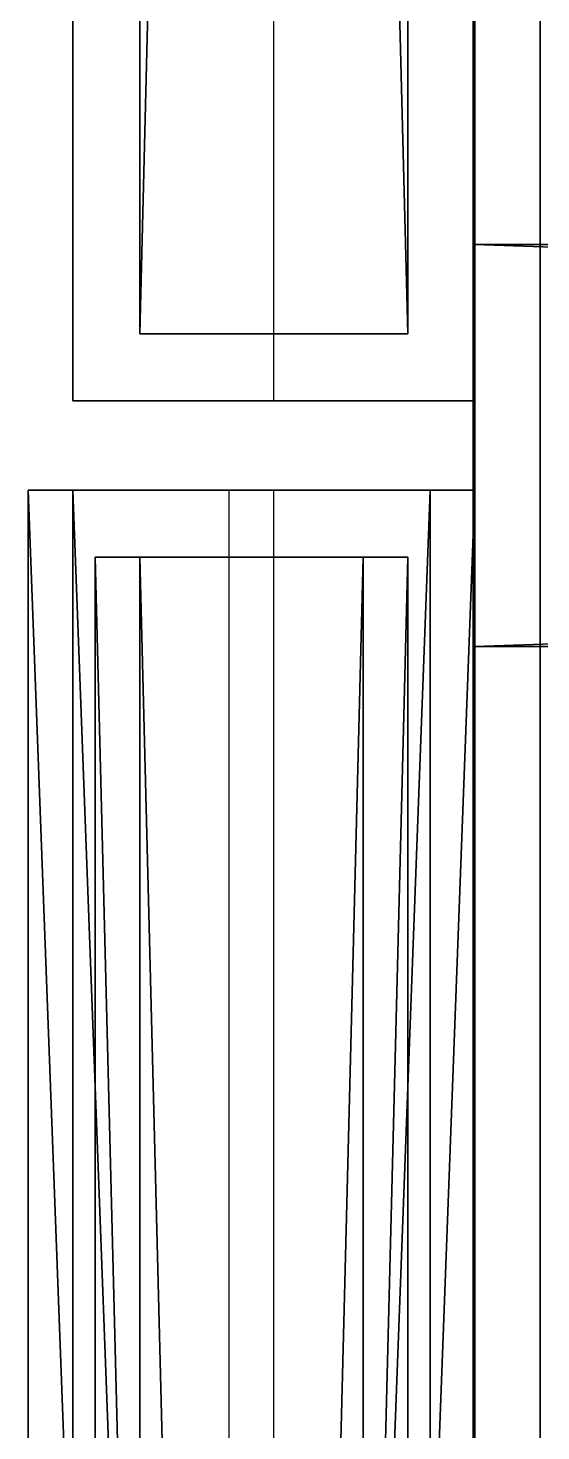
# Model space of a CAD drawing. Extents: x -93 to 34039, y -1114 to 8560.
# Drawn here: x -20 to 3, y 1411 to 1473.8 of the extents above; entities that cross this region are included whole.
import ezdxf

# ---------------------------------------------------------------- set-up
doc = ezdxf.new("R2010")
doc.units = 0
doc.layers.get('0').update_dxf_attribs({"color": 13, "linetype": 'CONTINUOUS'})
for name, color, linetype in [('_____18_______2____', 134, 'CONTINUOUS'), ('_____18_______2_____', 36, 'CONTINUOUS'), ('_____18________2____', 34, 'CONTINUOUS'), ('_____18________2_____', 22, 'CONTINUOUS'), ('_SYSTEM__CT_MODE', 252, 'CONTINUOUS'), ('_SYSTEM__RG_COLOR', 36, 'CONTINUOUS'), ('_SYSTEM__SKALER', 134, 'CONTINUOUS'), ('TEMP', 36, 'CONTINUOUS')]:
    doc.layers.add(name, color=color, linetype=linetype)

# ---------------------------------------------------------------- blocks, each defined once
blk = doc.blocks.new('MARKER_TEKSTUR')
for p, q in [((0, 0), (0, 500)), ((0, 500, 700), (0, 0, 700)), ((16, 0), (16, 500)), ((16, 500, 700), (16, 0, 700)), ((16, 0), (0, 0)), ((16, 0, 700), (0, 0, 700)), ((0, 0, 700), (0, 0)), ((16, 0, 700), (16, 0))]:
    blk.add_line(p, q)
blk = doc.blocks.new('RAM_PANEL_2')
at = {"layer": '_SYSTEM__CT_MODE', "yscale": 2.000000000000143, "zscale": 2.99999999999989}
blk.add_blockref('MARKER_TEKSTUR', (0, 0), dxfattribs=at)
blk = doc.blocks.new('PANEL_V_2')
blk.add_blockref('RAM_PANEL_2', (0, 0))
blk = doc.blocks.new('RAM_PANEL_3')
at = {"layer": '_SYSTEM__CT_MODE', "yscale": 2.000000000000143, "zscale": 1.199999999999956}
blk.add_blockref('MARKER_TEKSTUR', (0, 0), dxfattribs=at)
blk = doc.blocks.new('PANEL_V_3')
blk.add_blockref('RAM_PANEL_3', (0, 0))
blk = doc.blocks.new('TELO_49')
for p, q in [((0, 0), (934, 0)), ((0, 0, 18), (934, 0, 18))]:
    blk.add_line(p, q)
mesh = blk.add_polyface()
corners = [(934, 550), (0, 0), (0, 550), (934, 0)]
mesh.append_faces([[corners[k] for k in face] for face in [(0, 1, 2), (1, 0, 3)]], dxfattribs={"vtx0": -1})
mesh = blk.add_polyface()
corners = [(934, 0, 18), (0, 550, 18), (0, 0, 18), (934, 550, 18)]
mesh.append_faces([[corners[k] for k in face] for face in [(0, 1, 2), (1, 0, 3)]], dxfattribs={"vtx0": -1})
blk = doc.blocks.new('KR_L')
at = {"color": 250}
for p, q in [((0, 500), (0, 0)), ((0, 0, 16), (0, 500, 16))]:
    blk.add_line(p, q, dxfattribs=at)
mesh = blk.add_polyface()
corners = [(0, 500, 16), (0, 0), (0, 0, 16), (0, 500)]
mesh.append_faces([[corners[k] for k in face] for face in [(0, 1, 2), (1, 0, 3)]], dxfattribs={"vtx0": -1})
blk = doc.blocks.new('KR_13')
at = {"yscale": 1.868, "zscale": 1.125}
blk.add_blockref('KR_L', (0, 0), dxfattribs=at)
blk = doc.blocks.new('LL')
at = {"color": 250}
for p, q in [((0, 300, 16), (0, 0, 16)), ((0, 300, 8), (0, 0, 8)), ((0, 300), (0, 0))]:
    blk.add_line(p, q, dxfattribs=at)
blk = doc.blocks.new('RAM_PANEL_49')
at = {"color": 250}
for p, q in [((0, 934), (0, 0)), ((0, 934, 18), (0, 0, 18))]:
    blk.add_line(p, q, dxfattribs=at)
at = {"rotation": 270}
blk.add_blockref('TELO_49', (0, 934), dxfattribs=at)
blk.add_blockref('KR_13', (0, 0))
at = {"layer": '_SYSTEM__CT_MODE', "yscale": 3.113333333333332, "zscale": 1.125}
blk.add_blockref('LL', (0, 0), dxfattribs=at)
blk = doc.blocks.new('PANEL_G_13')
blk.add_blockref('RAM_PANEL_49', (0, 0))
blk = doc.blocks.new('SKALER_3')
for p, q in [((0, 0), (0, 1)), ((0, 1), (0, 1, 1)), ((0, 1, 1), (0, 0, 1)), ((0, 0, 1), (0, 0))]:
    blk.add_line(p, q)
blk = doc.blocks.new('TELO_47')
for p, q in [((0, 406), (0, 406, -550)), ((0, 0), (0, 406)), ((0, 406, -550), (0, 0, -550)), ((18, 406, -550), (0, 406, -550)), ((0, 406), (18, 406)), ((18, 406), (18, 406, -550)), ((18, 0), (18, 406)), ((18, 406, -550), (18, 0, -550)), ((0, 0, -550), (0, 0)), ((18, 0, -550), (0, 0, -550)), ((18, 0, -550), (18, 0)), ((0, 0), (18, 0))]:
    blk.add_line(p, q)
at = {"layer": '_SYSTEM__SKALER', "extrusion": (0, 1, 2.7014e-14), "yscale": 1.099999999999921, "zscale": 0.5799999999999572, "rotation": 180}
blk.add_blockref('SKALER_3', (0, 0), dxfattribs=at)
mesh = blk.add_polyface()
corners = [(0, 406), (0, 0, -550), (0, 0), (0, 406, -550)]
mesh.append_faces([[corners[k] for k in face] for face in [(0, 1, 2), (1, 0, 3)]], dxfattribs={"vtx0": -1})
mesh = blk.add_polyface()
corners = [(18, 406, -550), (0, 0, -550), (0, 406, -550), (18, 0, -550)]
mesh.append_faces([[corners[k] for k in face] for face in [(0, 1, 2), (1, 0, 3)]], dxfattribs={"vtx0": -1})
mesh = blk.add_polyface()
corners = [(0, 406), (18, 406, -550), (0, 406, -550), (18, 406)]
mesh.append_faces([[corners[k] for k in face] for face in [(0, 1, 2), (1, 0, 3)]], dxfattribs={"vtx0": -1})
mesh = blk.add_polyface()
corners = [(18, 0), (0, 406), (0, 0), (18, 406)]
mesh.append_faces([[corners[k] for k in face] for face in [(0, 1, 2), (1, 0, 3)]], dxfattribs={"vtx0": -1})
mesh = blk.add_polyface()
corners = [(18, 0, -550), (18, 406), (18, 0), (18, 406, -550)]
mesh.append_faces([[corners[k] for k in face] for face in [(0, 1, 2), (1, 0, 3)]], dxfattribs={"vtx0": -1})
mesh = blk.add_polyface()
corners = [(18, 0), (0, 0, -550), (18, 0, -550), (0, 0)]
mesh.append_faces([[corners[k] for k in face] for face in [(0, 1, 2), (1, 0, 3)]], dxfattribs={"vtx0": -1})
blk = doc.blocks.new('F')
for p, q in [((0, 0, 700), (8, 0, 700)), ((0, 0), (0, 0, 700)), ((8, 0), (0, 0)), ((16, 0), (8, 0)), ((8, 0, 700), (8, 0)), ((8, 0, 700), (16, 0, 700)), ((16, 0, 700), (16, 0))]:
    blk.add_line(p, q)
blk = doc.blocks.new('RAM_PANEL_47')
for p, q in [((0, 0, 406), (18, 0, 406)), ((0, 0), (18, 0))]:
    blk.add_line(p, q)
at = {"extrusion": (0, -1, 6.12323e-17)}
blk.add_blockref('TELO_47', (0, 0), dxfattribs=at)
at = {"layer": '_SYSTEM__CT_MODE', "xscale": 1.124999999999999, "yscale": 1.100000000000078, "zscale": 0.5799999999999788}
blk.add_blockref('MARKER_TEKSTUR', (0, 0), dxfattribs=at)
at = {"layer": '_SYSTEM__CT_MODE', "xscale": 1.125, "zscale": 0.5799999999999139}
blk.add_blockref('F', (0, 0), dxfattribs=at)
blk = doc.blocks.new('PANEL_V_33')
blk.add_blockref('RAM_PANEL_47', (0, 0))
blk = doc.blocks.new('TELO_52')
for p, q in [((0, 0), (934, 0)), ((0, 0, 18), (934, 0, 18))]:
    blk.add_line(p, q)
mesh = blk.add_polyface()
corners = [(934, 550), (0, 0), (0, 550), (934, 0)]
mesh.append_faces([[corners[k] for k in face] for face in [(0, 1, 2), (1, 0, 3)]], dxfattribs={"vtx0": -1})
mesh = blk.add_polyface()
corners = [(934, 0, 18), (0, 550, 18), (0, 0, 18), (934, 550, 18)]
mesh.append_faces([[corners[k] for k in face] for face in [(0, 1, 2), (1, 0, 3)]], dxfattribs={"vtx0": -1})
blk = doc.blocks.new('KR_14')
at = {"yscale": 1.868, "zscale": 1.125}
blk.add_blockref('KR_L', (0, 0), dxfattribs=at)
blk = doc.blocks.new('RAM_PANEL_52')
at = {"color": 250}
for p, q in [((0, 934), (0, 0)), ((0, 934, 18), (0, 0, 18))]:
    blk.add_line(p, q, dxfattribs=at)
at = {"rotation": 270}
blk.add_blockref('TELO_52', (0, 934), dxfattribs=at)
blk.add_blockref('KR_14', (0, 0))
at = {"layer": '_SYSTEM__CT_MODE', "yscale": 3.113333333333332, "zscale": 1.125}
blk.add_blockref('LL', (0, 0), dxfattribs=at)
blk = doc.blocks.new('PANEL_G_14')
blk.add_blockref('RAM_PANEL_52', (0, 0))
blk = doc.blocks.new('V_MAR')
for p, q in [((294, 8), (0, 8)), ((0, 8), (0, -8)), ((294, -8), (294, 8)), ((294, -8), (0, -8))]:
    blk.add_line(p, q)
mesh = blk.add_polyface()
corners = [(294, -8), (0, 8), (0, -8), (294, 8)]
mesh.append_faces([[corners[k] for k in face] for face in [(0, 1, 2), (1, 0, 3)]], dxfattribs={"vtx0": -1})
blk = doc.blocks.new('L_MAR')
for p, q in [((0, 8), (0, -8)), ((0, 8, 594), (0, -8, 594)), ((0, 8, 594), (0, 8)), ((0, -8, 594), (0, -8))]:
    blk.add_line(p, q)
mesh = blk.add_polyface()
corners = [(0, 8, 594), (0, -8), (0, -8, 594), (0, 8)]
mesh.append_faces([[corners[k] for k in face] for face in [(0, 1, 2), (1, 0, 3)]], dxfattribs={"vtx0": -1})
blk = doc.blocks.new('N_MAR')
for p, q in [((0, 8), (294, 8)), ((0, -8), (0, 8)), ((294, 8), (294, -8)), ((0, -8), (294, -8))]:
    blk.add_line(p, q)
mesh = blk.add_polyface()
corners = [(294, 8), (0, -8), (0, 8), (294, -8)]
mesh.append_faces([[corners[k] for k in face] for face in [(0, 1, 2), (1, 0, 3)]], dxfattribs={"vtx0": -1})
blk = doc.blocks.new('_1')
at = {"color": 250}
for p, q in [((5, 0, 5), (7.003, 0, 5)), ((5, 0, -5), (5, 0, 5)), ((7.003, 0, -5), (5, 0, -5)), ((7.003, 0, 1.154), (20.152, 0, 1.154)), ((7.003, 0, 5), (7.003, 0, 1.154)), ((24.684, 0, -1.228), (7.003, 0, -1.228)), ((7.003, 0, -1.228), (7.003, 0, -5)), ((20.152, 0, 1.154), (20.152, 0, 5)), ((20.152, 0, 5), (21.943, 0, 5)), ((23.915, 0, 0.814), (24.684, 0, 0.695)), ((24.684, 0, 0.695), (24.684, 0, -1.228))]:
    blk.add_line(p, q, dxfattribs=at)
blk.add_polyline3d([(21.943, 0, 5), (22.082, 0, 3.325), (22.484, 0, 1.973), (23.32, 0, 1.073), (23.915, 0, 0.814)], dxfattribs=at)
blk = doc.blocks.new('N')
for p, q in [((0, 8), (0, 16)), ((300, 16), (0, 16)), ((300, 16), (300, 8)), ((0, 0), (0, 8)), ((300, 8), (0, 8)), ((300, 8), (300, 0)), ((300, 0), (0, 0))]:
    blk.add_line(p, q)
blk = doc.blocks.new('V')
for p, q in [((0, 8), (0, 16)), ((300, 16), (0, 16)), ((300, 16), (300, 8)), ((300, 8), (0, 8)), ((0, 0), (0, 8)), ((300, 8), (300, 0)), ((300, 0), (0, 0))]:
    blk.add_line(p, q)
blk = doc.blocks.new('L')
for p, q in [((0, 16), (0, 8)), ((0, 8, 600), (0, 16, 600)), ((0, 16), (0, 16, 600)), ((0, 0, 600), (0, 8, 600)), ((0, 8), (0, 8, 600)), ((0, 8), (0, 0)), ((0, 0), (0, 0, 600))]:
    blk.add_line(p, q)
blk = doc.blocks.new('MARKER_TEKSTUR_F')
for p, q in [((300, 16, 600), (0, 16, 600)), ((0, 16, 600), (0, 16)), ((0, 16), (300, 16)), ((300, 16), (300, 16, 600)), ((0, 0), (300, 0)), ((0, 0, 600), (0, 0)), ((300, 0, 600), (0, 0, 600)), ((300, 0), (300, 0, 600))]:
    blk.add_line(p, q)
blk = doc.blocks.new('SKALER_4')
for p, q in [((0, 0), (1, 0)), ((0, 0, 1), (0, 0)), ((1, 0, 1), (0, 0, 1)), ((1, 0), (1, 0, 1))]:
    blk.add_line(p, q)
blk = doc.blocks.new('TELO_F_20')
for p, q in [((0, 18), (1988, 18)), ((1988, 18, 481), (0, 18, 481)), ((0, 18, 481), (0, 18)), ((0, 18, 481), (0, 0, 481)), ((0, 0), (0, 18)), ((1988, 18), (1988, 18, 481)), ((1988, 18, 481), (1988, 0, 481)), ((1988, 18), (1988, 0)), ((1988, 0, 481), (0, 0, 481)), ((0, 0), (1988, 0)), ((0, 0, 481), (0, 0)), ((1988, 0), (1988, 0, 481))]:
    blk.add_line(p, q)
at = {"layer": '_SYSTEM__SKALER', "xscale": 6.626666666666662, "zscale": 0.801666666666666}
blk.add_blockref('SKALER_4', (0, 0), dxfattribs=at)
mesh = blk.add_polyface()
corners = [(0, 18, 481), (1988, 18), (0, 18), (1988, 18, 481)]
mesh.append_faces([[corners[k] for k in face] for face in [(0, 1, 2), (1, 0, 3)]], dxfattribs={"vtx0": -1})
mesh = blk.add_polyface()
corners = [(1988, 0, 481), (0, 18, 481), (0, 0, 481), (1988, 18, 481)]
mesh.append_faces([[corners[k] for k in face] for face in [(0, 1, 2), (1, 0, 3)]], dxfattribs={"vtx0": -1})
mesh = blk.add_polyface()
corners = [(0, 18, 481), (0, 0), (0, 0, 481), (0, 18)]
mesh.append_faces([[corners[k] for k in face] for face in [(0, 1, 2), (1, 0, 3)]], dxfattribs={"vtx0": -1})
mesh = blk.add_polyface()
corners = [(1988, 18), (0, 0), (0, 18), (1988, 0)]
mesh.append_faces([[corners[k] for k in face] for face in [(0, 1, 2), (1, 0, 3)]], dxfattribs={"vtx0": -1})
mesh = blk.add_polyface()
corners = [(1988, 18), (1988, 0, 481), (1988, 0), (1988, 18, 481)]
mesh.append_faces([[corners[k] for k in face] for face in [(0, 1, 2), (1, 0, 3)]], dxfattribs={"vtx0": -1})
mesh = blk.add_polyface()
corners = [(1988, 0), (0, 0, 481), (0, 0), (1988, 0, 481)]
mesh.append_faces([[corners[k] for k in face] for face in [(0, 1, 2), (1, 0, 3)]], dxfattribs={"vtx0": -1})
blk = doc.blocks.new('RAMKA_PANEL_F_19')
for p, q in [((0, 0), (0, 18)), ((0, 0, 1988), (0, 18, 1988))]:
    blk.add_line(p, q)
at = {"extrusion": (1, 0, 6.12323e-17), "rotation": 270}
blk.add_blockref('TELO_F_20', (0, 1988), dxfattribs=at)
at = {"layer": '_SYSTEM__CT_MODE', "xscale": 1.603333333333333, "yscale": 1.125}
for name, p in [('N', (0, 0)), ('V', (0, 0, 1988))]:
    blk.add_blockref(name, p, dxfattribs=at)
at = {"layer": '_SYSTEM__CT_MODE', "yscale": 1.125, "zscale": 3.313333333333333}
blk.add_blockref('L', (0, 0), dxfattribs=at)
at = {"layer": '_SYSTEM__CT_MODE', "xscale": 1.603333333333333, "yscale": 1.125, "zscale": 3.313333333333333}
blk.add_blockref('MARKER_TEKSTUR_F', (0, 0), dxfattribs=at)
at = {"layer": '_SYSTEM__CT_MODE', "xscale": 1.016064487580898}
blk.add_blockref('_1', (0, 0, 994), dxfattribs=at)
at = {"layer": '_SYSTEM__RG_COLOR', "color": 1, "xscale": 1.615646258503402}
for name, p, yscale in [('V_MAR', (3, 9, 1985), 0.75), ('N_MAR', (3, 9, 3), 0.7499999999999996)]:
    blk.add_blockref(name, p, dxfattribs=dict(at, yscale=yscale))
at = {"layer": '_SYSTEM__RG_COLOR', "color": 1, "yscale": 0.75, "zscale": 3.336700336700337}
blk.add_blockref('L_MAR', (3, 9, 3), dxfattribs=at)
blk = doc.blocks.new('PANEL_F_19')
blk.add_blockref('RAMKA_PANEL_F_19', (0, 0))
blk = doc.blocks.new('TELO_45')
for p, q in [((0, 0), (934, 0)), ((0, 0, 18), (934, 0, 18))]:
    blk.add_line(p, q)
mesh = blk.add_polyface()
corners = [(934, 550), (0, 0), (0, 550), (934, 0)]
mesh.append_faces([[corners[k] for k in face] for face in [(0, 1, 2), (1, 0, 3)]], dxfattribs={"vtx0": -1})
mesh = blk.add_polyface()
corners = [(934, 0, 18), (0, 550, 18), (0, 0, 18), (934, 550, 18)]
mesh.append_faces([[corners[k] for k in face] for face in [(0, 1, 2), (1, 0, 3)]], dxfattribs={"vtx0": -1})
blk = doc.blocks.new('KR_10')
at = {"yscale": 1.868, "zscale": 1.125}
blk.add_blockref('KR_L', (0, 0), dxfattribs=at)
blk = doc.blocks.new('RAM_PANEL_45')
at = {"color": 250}
for p, q in [((0, 934), (0, 0)), ((0, 934, 18), (0, 0, 18))]:
    blk.add_line(p, q, dxfattribs=at)
at = {"rotation": 270}
blk.add_blockref('TELO_45', (0, 934), dxfattribs=at)
blk.add_blockref('KR_10', (0, 0))
at = {"layer": '_SYSTEM__CT_MODE', "yscale": 3.113333333333332, "zscale": 1.125}
blk.add_blockref('LL', (0, 0), dxfattribs=at)
blk = doc.blocks.new('PANEL_G_10')
blk.add_blockref('RAM_PANEL_45', (0, 0))
blk = doc.blocks.new('P_MAR')
for p, q in [((0, 8), (0, 8, 594)), ((0, -8), (0, 8)), ((0, -8, 594), (0, 8, 594)), ((0, -8), (0, -8, 594))]:
    blk.add_line(p, q)
mesh = blk.add_polyface()
corners = [(0, -8), (0, 8, 594), (0, -8, 594), (0, 8)]
mesh.append_faces([[corners[k] for k in face] for face in [(0, 1, 2), (1, 0, 3)]], dxfattribs={"vtx0": -1})
blk = doc.blocks.new('_2')
at = {"color": 250}
for p, q in [((-21.093, 0, -4.633), (-23.857, 0, -4.633)), ((-21.093, 0, -4.534), (-21.093, 0, -4.633)), ((-5.08, 0, -5), (-7.83, 0, -5)), ((-7.33, 0, -2.946), (-7.33, 0, 5)), ((-7.33, 0, 5), (-5.08, 0, 5)), ((-5.08, 0, 5), (-5.08, 0, -5))]:
    blk.add_line(p, q, dxfattribs=at)
for points in [[(-23.857, 0, -4.633), (-24.699, 0, -2.753), (-24.985, 0, -1.596), (-25.08, 0, -0.476), (-24.989, 0, 0.598), (-24.717, 0, 1.55), (-24.262, 0, 2.379), (-23.626, 0, 3.085), (-22.835, 0, 3.65), (-21.914, 0, 4.053), (-20.864, 0, 4.294), (-19.686, 0, 4.375), (-17.6, 0, 4.162), (-15.765, 0, 3.532), (-14.159, 0, 2.624), (-12.409, 0, 1.359), (-9.732, 0, -0.833), (-7.33, 0, -2.946)], [(-7.83, 0, -5), (-10.199, 0, -2.912), (-12.554, 0, -0.962), (-14.75, 0, 0.642), (-16.442, 0, 1.647), (-17.941, 0, 2.175), (-19.554, 0, 2.351), (-20.914, 0, 2.161), (-21.942, 0, 1.592), (-22.589, 0, 0.683), (-22.804, 0, -0.526), (-22.699, 0, -1.466), (-22.383, 0, -2.48), (-21.85, 0, -3.519), (-21.093, 0, -4.534)]]:
    blk.add_polyline3d(points, dxfattribs=at)
blk = doc.blocks.new('P')
for p, q in [((0, 16), (0, 8)), ((0, 8, 600), (0, 16, 600)), ((0, 16), (0, 16, 600)), ((0, 0, 600), (0, 8, 600)), ((0, 8), (0, 8, 600)), ((0, 8), (0, 0)), ((0, 0), (0, 0, 600))]:
    blk.add_line(p, q)
blk = doc.blocks.new('RAMKA_PANEL_F_12')
for p, q in [((481, 0, 826), (481, 18, 826)), ((481, 0), (481, 18))]:
    blk.add_line(p, q)
at = {"layer": '_SYSTEM__CT_MODE', "xscale": 1.603333333333333, "yscale": 1.125}
for name, p in [('N', (0, 0)), ('V', (0, 0, 826))]:
    blk.add_blockref(name, p, dxfattribs=at)
at = {"layer": '_SYSTEM__CT_MODE', "xscale": 1.603333333333333, "yscale": 1.125, "zscale": 1.376666666666667}
blk.add_blockref('MARKER_TEKSTUR_F', (0, 0), dxfattribs=at)
at = {"layer": '_SYSTEM__CT_MODE', "yscale": 1.125, "zscale": 1.376666666666667}
blk.add_blockref('P', (481, 0), dxfattribs=at)
at = {"layer": '_SYSTEM__CT_MODE'}
blk.add_blockref('_2', (481, 0, 413), dxfattribs=at)
at = {"layer": '_SYSTEM__RG_COLOR', "color": 1, "xscale": 1.615646258503402}
for name, p, yscale in [('V_MAR', (3, 9, 823), 0.75), ('N_MAR', (3, 9, 3), 0.7499999999999996)]:
    blk.add_blockref(name, p, dxfattribs=dict(at, yscale=yscale))
at = {"layer": '_SYSTEM__RG_COLOR', "color": 1, "yscale": 0.7499999999999997, "zscale": 1.380471380471381}
blk.add_blockref('P_MAR', (478, 9, 3), dxfattribs=at)
blk = doc.blocks.new('PANEL_F_12')
blk.add_blockref('RAMKA_PANEL_F_12', (0, 0))
blk = doc.blocks.new('TELO_46')
for p, q in [((0, 0), (934, 0)), ((0, 0, 18), (934, 0, 18))]:
    blk.add_line(p, q)
mesh = blk.add_polyface()
corners = [(934, 550), (0, 0), (0, 550), (934, 0)]
mesh.append_faces([[corners[k] for k in face] for face in [(0, 1, 2), (1, 0, 3)]], dxfattribs={"vtx0": -1})
mesh = blk.add_polyface()
corners = [(934, 0, 18), (0, 550, 18), (0, 0, 18), (934, 550, 18)]
mesh.append_faces([[corners[k] for k in face] for face in [(0, 1, 2), (1, 0, 3)]], dxfattribs={"vtx0": -1})
blk = doc.blocks.new('KR_11')
at = {"yscale": 1.868, "zscale": 1.125}
blk.add_blockref('KR_L', (0, 0), dxfattribs=at)
blk = doc.blocks.new('RAM_PANEL_46')
at = {"color": 250}
for p, q in [((0, 934), (0, 0)), ((0, 934, 18), (0, 0, 18))]:
    blk.add_line(p, q, dxfattribs=at)
at = {"rotation": 270}
blk.add_blockref('TELO_46', (0, 934), dxfattribs=at)
blk.add_blockref('KR_11', (0, 0))
at = {"layer": '_SYSTEM__CT_MODE', "yscale": 3.113333333333332, "zscale": 1.125}
blk.add_blockref('LL', (0, 0), dxfattribs=at)
blk = doc.blocks.new('PANEL_G_11')
blk.add_blockref('RAM_PANEL_46', (0, 0))
blk = doc.blocks.new('TELO_42')
for p, q in [((0, 0), (934, 0)), ((0, 0, 18), (934, 0, 18))]:
    blk.add_line(p, q)
mesh = blk.add_polyface()
corners = [(934, 550), (0, 0), (0, 550), (934, 0)]
mesh.append_faces([[corners[k] for k in face] for face in [(0, 1, 2), (1, 0, 3)]], dxfattribs={"vtx0": -1})
mesh = blk.add_polyface()
corners = [(934, 0, 18), (0, 550, 18), (0, 0, 18), (934, 550, 18)]
mesh.append_faces([[corners[k] for k in face] for face in [(0, 1, 2), (1, 0, 3)]], dxfattribs={"vtx0": -1})
blk = doc.blocks.new('KR_9')
at = {"yscale": 1.868, "zscale": 1.125}
blk.add_blockref('KR_L', (0, 0), dxfattribs=at)
blk = doc.blocks.new('RAM_PANEL_42')
at = {"color": 250}
for p, q in [((0, 934), (0, 0)), ((0, 934, 18), (0, 0, 18))]:
    blk.add_line(p, q, dxfattribs=at)
at = {"rotation": 270}
blk.add_blockref('TELO_42', (0, 934), dxfattribs=at)
blk.add_blockref('KR_9', (0, 0))
at = {"layer": '_SYSTEM__CT_MODE', "yscale": 3.113333333333332, "zscale": 1.125}
blk.add_blockref('LL', (0, 0), dxfattribs=at)
blk = doc.blocks.new('PANEL_G_9')
blk.add_blockref('RAM_PANEL_42', (0, 0))
blk = doc.blocks.new('TELO_48')
for p, q in [((0, 0), (934, 0)), ((0, 0, 18), (934, 0, 18))]:
    blk.add_line(p, q)
mesh = blk.add_polyface()
corners = [(934, 550), (0, 0), (0, 550), (934, 0)]
mesh.append_faces([[corners[k] for k in face] for face in [(0, 1, 2), (1, 0, 3)]], dxfattribs={"vtx0": -1})
mesh = blk.add_polyface()
corners = [(934, 0, 18), (0, 550, 18), (0, 0, 18), (934, 550, 18)]
mesh.append_faces([[corners[k] for k in face] for face in [(0, 1, 2), (1, 0, 3)]], dxfattribs={"vtx0": -1})
blk = doc.blocks.new('M_K_LEFT')
for p, q in [((0, 515, 5), (0, 0, 5)), ((0, 0, -5), (0, 515, -5))]:
    blk.add_line(p, q)
mesh = blk.add_polyface()
corners = [(0, 515, 5), (0, 0, -5), (0, 0, 5), (0, 515, -5)]
mesh.append_faces([[corners[k] for k in face] for face in [(0, 1, 2), (1, 0, 3)]], dxfattribs={"vtx0": -1})
blk = doc.blocks.new('KR_12')
at = {"yscale": 1.868, "zscale": 1.125}
blk.add_blockref('KR_L', (0, 0), dxfattribs=at)
blk = doc.blocks.new('RAM_PANEL_48')
at = {"color": 250}
for p, q in [((0, 934), (0, 0)), ((0, 934, 18), (0, 0, 18))]:
    blk.add_line(p, q, dxfattribs=at)
at = {"rotation": 270}
blk.add_blockref('TELO_48', (0, 934), dxfattribs=at)
blk.add_blockref('KR_12', (0, 0))
at = {"layer": '_SYSTEM__CT_MODE', "yscale": 3.113333333333332, "zscale": 1.125}
blk.add_blockref('LL', (0, 0), dxfattribs=at)
at = {"layer": '_SYSTEM__RG_COLOR', "color": 1, "yscale": 1.801941747572816, "zscale": 1.2}
blk.add_blockref('M_K_LEFT', (3, 3, 9), dxfattribs=at)
blk = doc.blocks.new('PANEL_G_12')
blk.add_blockref('RAM_PANEL_48', (0, 0))
blk = doc.blocks.new('TELO_F_14')
for p, q in [((0, 18), (826, 18)), ((826, 18, 481), (0, 18, 481)), ((0, 18, 481), (0, 18)), ((0, 18, 481), (0, 0, 481)), ((0, 0), (0, 18)), ((826, 18), (826, 18, 481)), ((826, 18, 481), (826, 0, 481)), ((826, 18), (826, 0)), ((826, 0, 481), (0, 0, 481)), ((0, 0), (826, 0)), ((0, 0, 481), (0, 0)), ((826, 0), (826, 0, 481))]:
    blk.add_line(p, q)
at = {"layer": '_SYSTEM__SKALER', "xscale": 2.753333333333333, "zscale": 0.801666666666666}
blk.add_blockref('SKALER_4', (0, 0), dxfattribs=at)
mesh = blk.add_polyface()
corners = [(0, 18, 481), (826, 18), (0, 18), (826, 18, 481)]
mesh.append_faces([[corners[k] for k in face] for face in [(0, 1, 2), (1, 0, 3)]], dxfattribs={"vtx0": -1})
mesh = blk.add_polyface()
corners = [(826, 0, 481), (0, 18, 481), (0, 0, 481), (826, 18, 481)]
mesh.append_faces([[corners[k] for k in face] for face in [(0, 1, 2), (1, 0, 3)]], dxfattribs={"vtx0": -1})
mesh = blk.add_polyface()
corners = [(0, 18, 481), (0, 0), (0, 0, 481), (0, 18)]
mesh.append_faces([[corners[k] for k in face] for face in [(0, 1, 2), (1, 0, 3)]], dxfattribs={"vtx0": -1})
mesh = blk.add_polyface()
corners = [(826, 18), (0, 0), (0, 18), (826, 0)]
mesh.append_faces([[corners[k] for k in face] for face in [(0, 1, 2), (1, 0, 3)]], dxfattribs={"vtx0": -1})
mesh = blk.add_polyface()
corners = [(826, 18), (826, 0, 481), (826, 0), (826, 18, 481)]
mesh.append_faces([[corners[k] for k in face] for face in [(0, 1, 2), (1, 0, 3)]], dxfattribs={"vtx0": -1})
mesh = blk.add_polyface()
corners = [(826, 0), (0, 0, 481), (0, 0), (826, 0, 481)]
mesh.append_faces([[corners[k] for k in face] for face in [(0, 1, 2), (1, 0, 3)]], dxfattribs={"vtx0": -1})
blk = doc.blocks.new('RAMKA_PANEL_F_13')
for p, q in [((0, 0), (0, 18)), ((0, 0, 826), (0, 18, 826))]:
    blk.add_line(p, q)
at = {"extrusion": (1, 0, 6.12323e-17), "rotation": 270}
blk.add_blockref('TELO_F_14', (0, 826), dxfattribs=at)
at = {"layer": '_SYSTEM__CT_MODE', "xscale": 1.603333333333333, "yscale": 1.125}
for name, p in [('N', (0, 0)), ('V', (0, 0, 826))]:
    blk.add_blockref(name, p, dxfattribs=at)
at = {"layer": '_SYSTEM__CT_MODE', "yscale": 1.125, "zscale": 1.376666666666667}
blk.add_blockref('L', (0, 0), dxfattribs=at)
at = {"layer": '_SYSTEM__CT_MODE', "xscale": 1.603333333333333, "yscale": 1.125, "zscale": 1.376666666666667}
blk.add_blockref('MARKER_TEKSTUR_F', (0, 0), dxfattribs=at)
at = {"layer": '_SYSTEM__CT_MODE', "xscale": 1.016064487580898}
blk.add_blockref('_1', (0, 0, 413), dxfattribs=at)
at = {"layer": '_SYSTEM__RG_COLOR', "color": 1, "xscale": 1.615646258503402}
for name, p, yscale in [('V_MAR', (3, 9, 823), 0.75), ('N_MAR', (3, 9, 3), 0.7499999999999996)]:
    blk.add_blockref(name, p, dxfattribs=dict(at, yscale=yscale))
at = {"layer": '_SYSTEM__RG_COLOR', "color": 1, "yscale": 0.75, "zscale": 1.380471380471381}
blk.add_blockref('L_MAR', (3, 9, 3), dxfattribs=at)
blk = doc.blocks.new('PANEL_F_13')
blk.add_blockref('RAMKA_PANEL_F_13', (0, 0))
blk = doc.blocks.new('RAMKA_PANEL_F_14')
blk.add_line((481, 0), (481, 18))
at = {"layer": '_SYSTEM__CT_MODE', "xscale": 1.603333333333333, "yscale": 1.125}
for name, p in [('N', (0, 0)), ('V', (0, 0, 1988))]:
    blk.add_blockref(name, p, dxfattribs=at)
at = {"layer": '_SYSTEM__CT_MODE', "xscale": 1.603333333333333, "yscale": 1.125, "zscale": 3.313333333333333}
blk.add_blockref('MARKER_TEKSTUR_F', (0, 0), dxfattribs=at)
at = {"layer": '_SYSTEM__CT_MODE', "yscale": 1.125, "zscale": 3.313333333333333}
blk.add_blockref('P', (481, 0), dxfattribs=at)
at = {"layer": '_SYSTEM__CT_MODE'}
blk.add_blockref('_2', (481, 0, 994), dxfattribs=at)
at = {"layer": '_SYSTEM__RG_COLOR', "color": 1, "xscale": 1.615646258503402}
for name, p, yscale in [('V_MAR', (3, 9, 1985), 0.75), ('N_MAR', (3, 9, 3), 0.7499999999999996)]:
    blk.add_blockref(name, p, dxfattribs=dict(at, yscale=yscale))
at = {"layer": '_SYSTEM__RG_COLOR', "color": 1, "yscale": 0.7499999999999997, "zscale": 3.336700336700337}
blk.add_blockref('P_MAR', (478, 9, 3), dxfattribs=at)
blk = doc.blocks.new('PANEL_F_14')
blk.add_blockref('RAMKA_PANEL_F_14', (0, 0))
blk = doc.blocks.new('TELO_91')
for p, q in [((0, 0), (934, 0)), ((0, 0, 18), (934, 0, 18))]:
    blk.add_line(p, q)
mesh = blk.add_polyface()
corners = [(934, 550), (0, 0), (0, 550), (934, 0)]
mesh.append_faces([[corners[k] for k in face] for face in [(0, 1, 2), (1, 0, 3)]], dxfattribs={"vtx0": -1})
mesh = blk.add_polyface()
corners = [(934, 0, 18), (0, 550, 18), (0, 0, 18), (934, 550, 18)]
mesh.append_faces([[corners[k] for k in face] for face in [(0, 1, 2), (1, 0, 3)]], dxfattribs={"vtx0": -1})
blk = doc.blocks.new('KR_34')
at = {"yscale": 1.868, "zscale": 1.125}
blk.add_blockref('KR_L', (0, 0), dxfattribs=at)
blk = doc.blocks.new('RAM_PANEL_91')
at = {"color": 250}
for p, q in [((0, 934), (0, 0)), ((0, 934, 18), (0, 0, 18))]:
    blk.add_line(p, q, dxfattribs=at)
at = {"rotation": 270}
blk.add_blockref('TELO_91', (0, 934), dxfattribs=at)
blk.add_blockref('KR_34', (0, 0))
at = {"layer": '_SYSTEM__CT_MODE', "yscale": 3.113333333333332, "zscale": 1.125}
blk.add_blockref('LL', (0, 0), dxfattribs=at)
blk = doc.blocks.new('PANEL_G_33')
blk.add_blockref('RAM_PANEL_91', (0, 0))
blk = doc.blocks.new('TELO_80')
for p, q in [((0, 400), (0, 400, -550)), ((0, 0), (0, 400)), ((0, 400, -550), (0, 0, -550)), ((18, 400, -550), (0, 400, -550)), ((0, 400), (18, 400)), ((18, 400), (18, 400, -550)), ((18, 0), (18, 400)), ((18, 400, -550), (18, 0, -550)), ((0, 0, -550), (0, 0)), ((18, 0, -550), (0, 0, -550)), ((18, 0, -550), (18, 0)), ((0, 0), (18, 0))]:
    blk.add_line(p, q)
at = {"layer": '_SYSTEM__SKALER', "extrusion": (0, 1, 2.66147e-14), "yscale": 1.099999999999921, "zscale": 0.5714285714285295, "rotation": 180}
blk.add_blockref('SKALER_3', (0, 0), dxfattribs=at)
mesh = blk.add_polyface()
corners = [(0, 400), (0, 0, -550), (0, 0), (0, 400, -550)]
mesh.append_faces([[corners[k] for k in face] for face in [(0, 1, 2), (1, 0, 3)]], dxfattribs={"vtx0": -1})
mesh = blk.add_polyface()
corners = [(18, 400, -550), (0, 0, -550), (0, 400, -550), (18, 0, -550)]
mesh.append_faces([[corners[k] for k in face] for face in [(0, 1, 2), (1, 0, 3)]], dxfattribs={"vtx0": -1})
mesh = blk.add_polyface()
corners = [(0, 400), (18, 400, -550), (0, 400, -550), (18, 400)]
mesh.append_faces([[corners[k] for k in face] for face in [(0, 1, 2), (1, 0, 3)]], dxfattribs={"vtx0": -1})
mesh = blk.add_polyface()
corners = [(18, 0), (0, 400), (0, 0), (18, 400)]
mesh.append_faces([[corners[k] for k in face] for face in [(0, 1, 2), (1, 0, 3)]], dxfattribs={"vtx0": -1})
mesh = blk.add_polyface()
corners = [(18, 0, -550), (18, 400), (18, 0), (18, 400, -550)]
mesh.append_faces([[corners[k] for k in face] for face in [(0, 1, 2), (1, 0, 3)]], dxfattribs={"vtx0": -1})
mesh = blk.add_polyface()
corners = [(18, 0), (0, 0, -550), (18, 0, -550), (0, 0)]
mesh.append_faces([[corners[k] for k in face] for face in [(0, 1, 2), (1, 0, 3)]], dxfattribs={"vtx0": -1})
blk = doc.blocks.new('RAM_PANEL_80')
for p, q in [((0, 0, 400), (18, 0, 400)), ((0, 0), (18, 0))]:
    blk.add_line(p, q)
at = {"extrusion": (0, -1, 6.12323e-17)}
blk.add_blockref('TELO_80', (0, 0), dxfattribs=at)
at = {"layer": '_SYSTEM__CT_MODE', "xscale": 1.124999999999999, "yscale": 1.100000000000078, "zscale": 0.5714285714285507}
blk.add_blockref('MARKER_TEKSTUR', (0, 0), dxfattribs=at)
at = {"layer": '_SYSTEM__CT_MODE', "xscale": 1.125, "zscale": 0.571428571428487}
blk.add_blockref('F', (0, 0), dxfattribs=at)
blk = doc.blocks.new('PANEL_V_52')
blk.add_blockref('RAM_PANEL_80', (0, 0))
blk = doc.blocks.new('TELO_81')
for p, q in [((0, 400), (0, 400, -550)), ((0, 0), (0, 400)), ((0, 400, -550), (0, 0, -550)), ((18, 400, -550), (0, 400, -550)), ((0, 400), (18, 400)), ((18, 400), (18, 400, -550)), ((18, 0), (18, 400)), ((18, 400, -550), (18, 0, -550)), ((0, 0, -550), (0, 0)), ((18, 0, -550), (0, 0, -550)), ((18, 0, -550), (18, 0)), ((0, 0), (18, 0))]:
    blk.add_line(p, q)
at = {"layer": '_SYSTEM__SKALER', "extrusion": (0, 1, 2.66147e-14), "yscale": 1.099999999999921, "zscale": 0.5714285714285295, "rotation": 180}
blk.add_blockref('SKALER_3', (0, 0), dxfattribs=at)
mesh = blk.add_polyface()
corners = [(0, 400), (0, 0, -550), (0, 0), (0, 400, -550)]
mesh.append_faces([[corners[k] for k in face] for face in [(0, 1, 2), (1, 0, 3)]], dxfattribs={"vtx0": -1})
mesh = blk.add_polyface()
corners = [(18, 400, -550), (0, 0, -550), (0, 400, -550), (18, 0, -550)]
mesh.append_faces([[corners[k] for k in face] for face in [(0, 1, 2), (1, 0, 3)]], dxfattribs={"vtx0": -1})
mesh = blk.add_polyface()
corners = [(0, 400), (18, 400, -550), (0, 400, -550), (18, 400)]
mesh.append_faces([[corners[k] for k in face] for face in [(0, 1, 2), (1, 0, 3)]], dxfattribs={"vtx0": -1})
mesh = blk.add_polyface()
corners = [(18, 0), (0, 400), (0, 0), (18, 400)]
mesh.append_faces([[corners[k] for k in face] for face in [(0, 1, 2), (1, 0, 3)]], dxfattribs={"vtx0": -1})
mesh = blk.add_polyface()
corners = [(18, 0, -550), (18, 400), (18, 0), (18, 400, -550)]
mesh.append_faces([[corners[k] for k in face] for face in [(0, 1, 2), (1, 0, 3)]], dxfattribs={"vtx0": -1})
mesh = blk.add_polyface()
corners = [(18, 0), (0, 0, -550), (18, 0, -550), (0, 0)]
mesh.append_faces([[corners[k] for k in face] for face in [(0, 1, 2), (1, 0, 3)]], dxfattribs={"vtx0": -1})
blk = doc.blocks.new('RAM_PANEL_81')
for p, q in [((0, 0, 400), (18, 0, 400)), ((0, 0), (18, 0))]:
    blk.add_line(p, q)
at = {"extrusion": (0, -1, 6.12323e-17)}
blk.add_blockref('TELO_81', (0, 0), dxfattribs=at)
at = {"layer": '_SYSTEM__CT_MODE', "xscale": 1.124999999999999, "yscale": 1.100000000000078, "zscale": 0.5714285714285507}
blk.add_blockref('MARKER_TEKSTUR', (0, 0), dxfattribs=at)
at = {"layer": '_SYSTEM__CT_MODE', "xscale": 1.125, "zscale": 0.571428571428487}
blk.add_blockref('F', (0, 0), dxfattribs=at)
blk = doc.blocks.new('PANEL_V_53')
blk.add_blockref('RAM_PANEL_81', (0, 0))
blk = doc.blocks.new('TELO_82')
for p, q in [((0, 400), (0, 400, -550)), ((0, 0), (0, 400)), ((0, 400, -550), (0, 0, -550)), ((18, 400, -550), (0, 400, -550)), ((0, 400), (18, 400)), ((18, 400), (18, 400, -550)), ((18, 0), (18, 400)), ((18, 400, -550), (18, 0, -550)), ((0, 0, -550), (0, 0)), ((18, 0, -550), (0, 0, -550)), ((18, 0, -550), (18, 0)), ((0, 0), (18, 0))]:
    blk.add_line(p, q)
at = {"layer": '_SYSTEM__SKALER', "extrusion": (0, 1, 2.66147e-14), "yscale": 1.099999999999921, "zscale": 0.5714285714285295, "rotation": 180}
blk.add_blockref('SKALER_3', (0, 0), dxfattribs=at)
mesh = blk.add_polyface()
corners = [(0, 400), (0, 0, -550), (0, 0), (0, 400, -550)]
mesh.append_faces([[corners[k] for k in face] for face in [(0, 1, 2), (1, 0, 3)]], dxfattribs={"vtx0": -1})
mesh = blk.add_polyface()
corners = [(18, 400, -550), (0, 0, -550), (0, 400, -550), (18, 0, -550)]
mesh.append_faces([[corners[k] for k in face] for face in [(0, 1, 2), (1, 0, 3)]], dxfattribs={"vtx0": -1})
mesh = blk.add_polyface()
corners = [(0, 400), (18, 400, -550), (0, 400, -550), (18, 400)]
mesh.append_faces([[corners[k] for k in face] for face in [(0, 1, 2), (1, 0, 3)]], dxfattribs={"vtx0": -1})
mesh = blk.add_polyface()
corners = [(18, 0), (0, 400), (0, 0), (18, 400)]
mesh.append_faces([[corners[k] for k in face] for face in [(0, 1, 2), (1, 0, 3)]], dxfattribs={"vtx0": -1})
mesh = blk.add_polyface()
corners = [(18, 0, -550), (18, 400), (18, 0), (18, 400, -550)]
mesh.append_faces([[corners[k] for k in face] for face in [(0, 1, 2), (1, 0, 3)]], dxfattribs={"vtx0": -1})
mesh = blk.add_polyface()
corners = [(18, 0), (0, 0, -550), (18, 0, -550), (0, 0)]
mesh.append_faces([[corners[k] for k in face] for face in [(0, 1, 2), (1, 0, 3)]], dxfattribs={"vtx0": -1})
blk = doc.blocks.new('RAM_PANEL_82')
for p, q in [((0, 0, 400), (18, 0, 400)), ((0, 0), (18, 0))]:
    blk.add_line(p, q)
at = {"extrusion": (0, -1, 6.12323e-17)}
blk.add_blockref('TELO_82', (0, 0), dxfattribs=at)
at = {"layer": '_SYSTEM__CT_MODE', "xscale": 1.124999999999999, "yscale": 1.100000000000078, "zscale": 0.5714285714285507}
blk.add_blockref('MARKER_TEKSTUR', (0, 0), dxfattribs=at)
at = {"layer": '_SYSTEM__CT_MODE', "xscale": 1.125, "zscale": 0.571428571428487}
blk.add_blockref('F', (0, 0), dxfattribs=at)
blk = doc.blocks.new('PANEL_V_54')
blk.add_blockref('RAM_PANEL_82', (0, 0))
blk = doc.blocks.new('TELO_85')
for p, q in [((0, 0), (934, 0)), ((0, 0, 18), (934, 0, 18))]:
    blk.add_line(p, q)
mesh = blk.add_polyface()
corners = [(934, 550), (0, 0), (0, 550), (934, 0)]
mesh.append_faces([[corners[k] for k in face] for face in [(0, 1, 2), (1, 0, 3)]], dxfattribs={"vtx0": -1})
mesh = blk.add_polyface()
corners = [(934, 0, 18), (0, 550, 18), (0, 0, 18), (934, 550, 18)]
mesh.append_faces([[corners[k] for k in face] for face in [(0, 1, 2), (1, 0, 3)]], dxfattribs={"vtx0": -1})
blk = doc.blocks.new('KR_28')
at = {"yscale": 1.868, "zscale": 1.125}
blk.add_blockref('KR_L', (0, 0), dxfattribs=at)
blk = doc.blocks.new('RAM_PANEL_85')
at = {"color": 250}
for p, q in [((0, 934), (0, 0)), ((0, 934, 18), (0, 0, 18))]:
    blk.add_line(p, q, dxfattribs=at)
at = {"rotation": 270}
blk.add_blockref('TELO_85', (0, 934), dxfattribs=at)
blk.add_blockref('KR_28', (0, 0))
at = {"layer": '_SYSTEM__CT_MODE', "yscale": 3.113333333333332, "zscale": 1.125}
blk.add_blockref('LL', (0, 0), dxfattribs=at)
blk = doc.blocks.new('PANEL_G_27')
blk.add_blockref('RAM_PANEL_85', (0, 0))

msp = doc.modelspace()

# ---------------------------------------------------------------- block references
at = {"layer": '_____18_______2____', "extrusion": (2.93159e-31, -7.65714e-16, -1), "rotation": 270}
for name, p in [('PANEL_F_14', (0, 1938.1, -2098.183)), ('PANEL_F_19', (0, 1453.1, -2098))]:
    msp.add_blockref(name, p, dxfattribs=at)
at = {"layer": '_____18_______2_____', "extrusion": (2.93159e-31, -7.65714e-16, -1), "rotation": 270}
for name, p in [('PANEL_F_12', (0, 1938.1, -2928)), ('PANEL_F_13', (2, 1453.1, -2928))]:
    msp.add_blockref(name, p, dxfattribs=at)
at = {"layer": '_____18________2____'}
for name, p in [('PANEL_G_12', (-0.078, 988.21, 2082)), ('PANEL_G_13', (0, 988.1, 1664.003)), ('PANEL_G_14', (0, 988.1, 110)), ('PANEL_G_13', (0, 988.1, 1246.003)), ('PANEL_G_33', (0, 988.1, 810.003)), ('PANEL_G_27', (0, 988.1, 828.003))]:
    msp.add_blockref(name, p, dxfattribs=at)
at = {"layer": '_____18________2____', "rotation": 270.0000000000001}
for name, p in [('PANEL_V_52', (0, 1464.1, 1682.003)), ('PANEL_V_53', (0, 1464.1, 1264.003)), ('PANEL_V_54', (0, 1464.1, 846.003))]:
    msp.add_blockref(name, p, dxfattribs=at)
at = {"layer": '_____18________2_____'}
for name, p in [('PANEL_G_10', (0, 988.1, 2524)), ('PANEL_G_11', (0, 988.1, 2100)), ('PANEL_G_9', (0, 988.1, 2912))]:
    msp.add_blockref(name, p, dxfattribs=at)
at = {"layer": '_____18________2_____', "rotation": 270.0000000000001}
msp.add_blockref('PANEL_V_33', (0, 1464.1, 2118), dxfattribs=at)
at = {"layer": 'TEMP'}
for name, p in [('PANEL_V_2', (0, 1000)), ('PANEL_V_3', (0, 1000, 2100))]:
    msp.add_blockref(name, p, dxfattribs=at)

doc.saveas('drawing.dxf')
